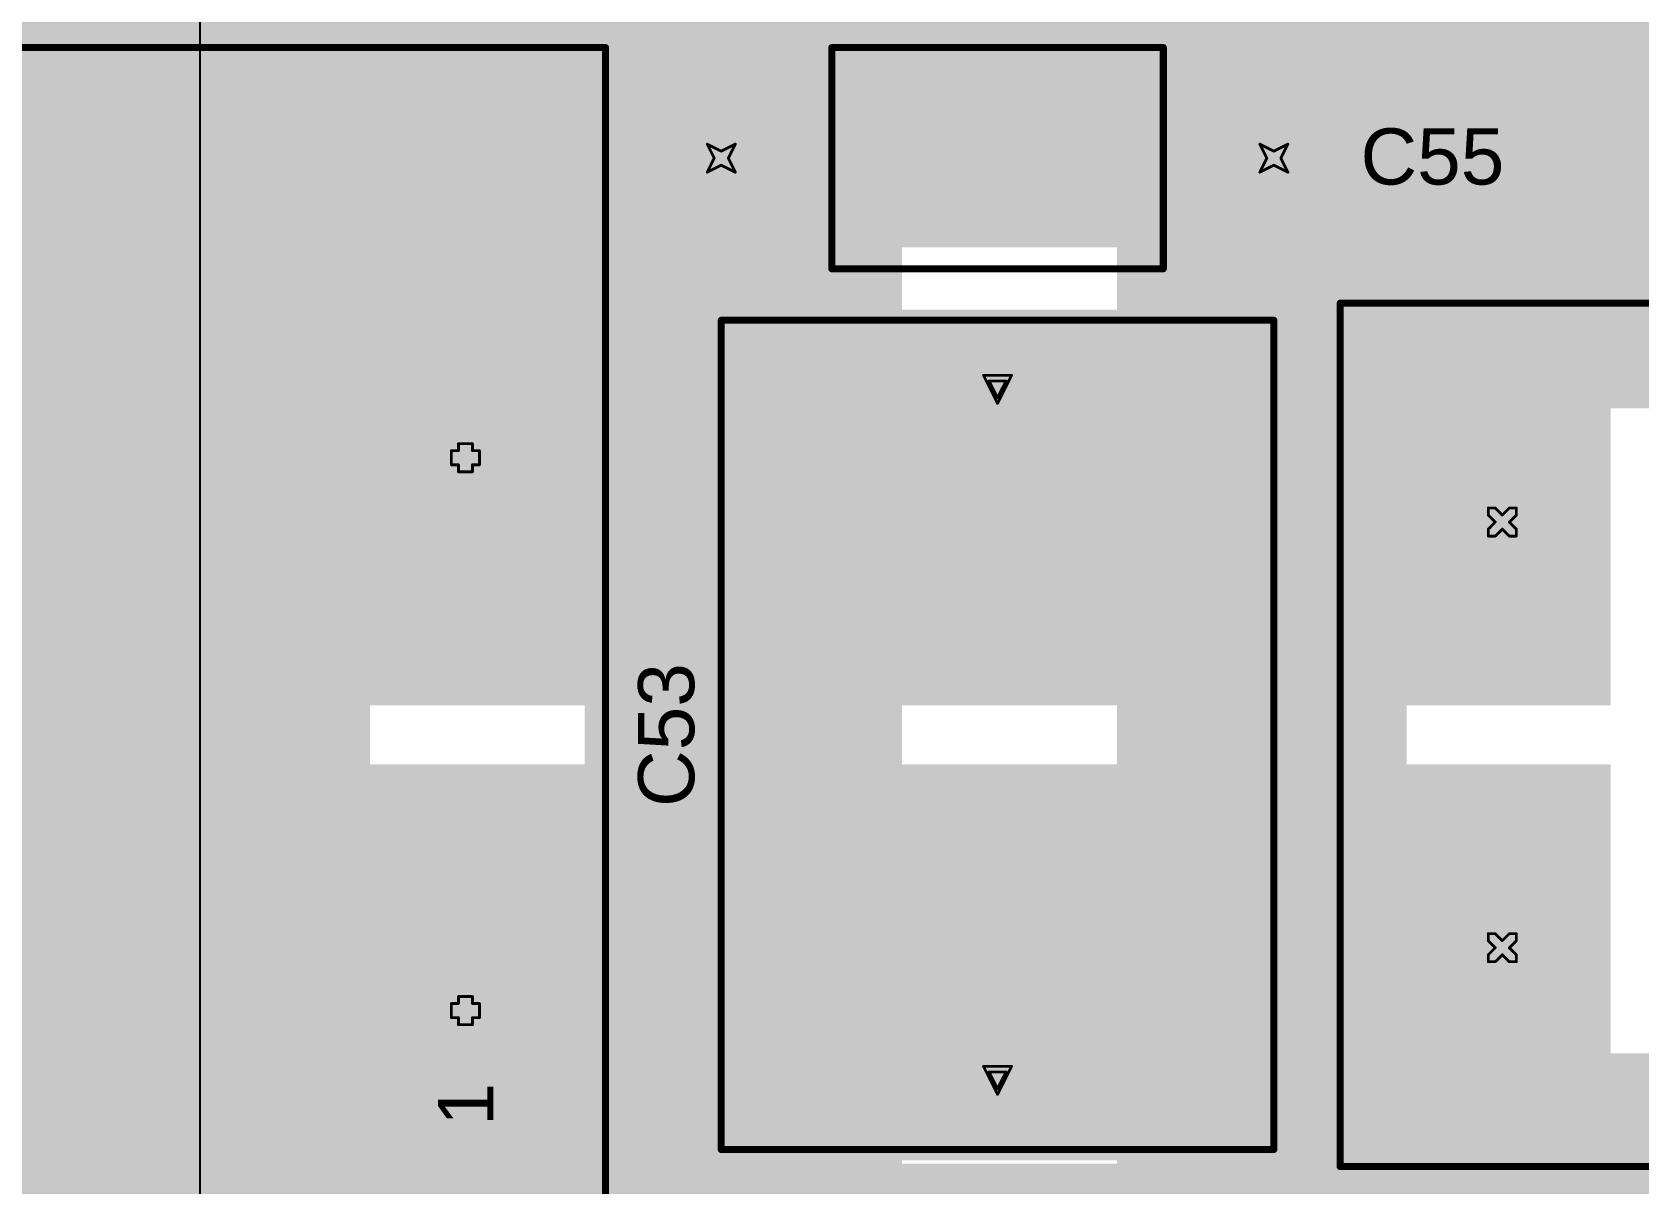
# Model space of a CAD drawing. Header units: inches. Extents: x 68 to 568, y 3 to 460.
# Drawn here: x 355.51 to 384.58, y 50.96 to 71.79 of the extents above; entities that cross this region are included whole.
import ezdxf

# ---------------------------------------------------------------- set-up
doc = ezdxf.new("R2010")
doc.units = ezdxf.units.IN
for name, color, linetype in [('Bottom Layer', 5, 'Continuous'), ('Bottom Solder', 6, 'Continuous'), ('Drill Drawing', 1, 'Continuous'), ('Layer 1', 16, 'Continuous'), ('Layer 2', 76, 'Continuous'), ('Multi-Layer', 9, 'Continuous'), ('Pad Holes', 156, 'Continuous'), ('Top Layer', 1, 'Continuous'), ('Top Overlay', 2, 'Continuous'), ('Top Solder', 216, 'Continuous')]:
    doc.layers.add(name, color=color, linetype=linetype)
doc.styles.add('Arial', font='', dxfattribs={"height": 0.2})
doc.styles.get('Arial').set_extended_font_data('Arial')

# ---------------------------------------------------------------- blocks, each defined once
blk = doc.blocks.new('DE1B3RA221KN4AN01F_30')
at = {"layer": 'Bottom Layer'}
blk.add_hatch(color=5, dxfattribs=at).paths.add_polyline_path([(-5.65, 0.65), (-4.35, 0.65), (-4.35, -0.65), (-5.65, -0.65)])
h = blk.add_hatch(color=5, dxfattribs=at)
edge = h.paths.add_edge_path()
edge.add_arc((5, 0), 0.65, 0, 360)
at = {"layer": 'Bottom Solder'}
blk.add_hatch(color=6, dxfattribs=at).paths.add_polyline_path([(-5.752, 0.752), (-4.248, 0.752), (-4.248, -0.752), (-5.752, -0.752)])
h = blk.add_hatch(color=6, dxfattribs=at)
edge = h.paths.add_edge_path()
edge.add_arc((5, 0), 0.752, 0, 360)
at = {"layer": 'Layer 1'}
blk.add_hatch(color=16, dxfattribs=at).paths.add_polyline_path([(-5.65, 0.65), (-4.35, 0.65), (-4.35, -0.65), (-5.65, -0.65)])
h = blk.add_hatch(color=16, dxfattribs=at)
edge = h.paths.add_edge_path()
edge.add_arc((5, 0), 0.65, 0, 360)
at = {"layer": 'Layer 2'}
blk.add_hatch(color=76, dxfattribs=at).paths.add_polyline_path([(-5.65, 0.65), (-4.35, 0.65), (-4.35, -0.65), (-5.65, -0.65)])
h = blk.add_hatch(color=76, dxfattribs=at)
edge = h.paths.add_edge_path()
edge.add_arc((5, 0), 0.65, 0, 360)
at = {"layer": 'Multi-Layer'}
blk.add_hatch(color=9, dxfattribs=at).paths.add_polyline_path([(-5.65, 0.65), (-4.35, 0.65), (-4.35, -0.65), (-5.65, -0.65)])
h = blk.add_hatch(color=9, dxfattribs=at)
edge = h.paths.add_edge_path()
edge.add_arc((5, 0), 0.65, 0, 360)
at = {"layer": 'Pad Holes'}
h = blk.add_hatch(color=7, dxfattribs=at)
edge = h.paths.add_edge_path()
edge.add_arc((-5, 0), 0.4, 0, 360)
h = blk.add_hatch(color=7, dxfattribs=at)
edge = h.paths.add_edge_path()
edge.add_arc((5, 0), 0.4, 0, 360)
at = {"layer": 'Top Layer'}
blk.add_hatch(color=1, dxfattribs=at).paths.add_polyline_path([(-5.65, 0.65), (-4.35, 0.65), (-4.35, -0.65), (-5.65, -0.65)])
h = blk.add_hatch(color=1, dxfattribs=at)
edge = h.paths.add_edge_path()
edge.add_arc((5, 0), 0.65, 0, 360)
at = {"layer": 'Top Solder'}
blk.add_hatch(color=216, dxfattribs=at).paths.add_polyline_path([(-5.752, 0.752), (-4.248, 0.752), (-4.248, -0.752), (-5.752, -0.752)])
h = blk.add_hatch(color=216, dxfattribs=at)
edge = h.paths.add_edge_path()
edge.add_arc((5, 0), 0.752, 0, 360)
at = {"layer": 'Top Overlay'}
for points in [[(-3, -2, 0.127, 0.127, 0), (-3, 2, 0.127, 0.127, 0)], [(-3, 2, 0.127, 0.127, 0), (3, 2, 0.127, 0.127, 0)], [(3, -2, 0.127, 0.127, 0), (3, 2, 0.127, 0.127, 0)], [(-3, -2, 0.127, 0.127, 0), (3, -2, 0.127, 0.127, 0)]]:
    blk.add_lwpolyline(points, format="xyseb", dxfattribs=at)
for points in [[(-3.032, 2, 0.0635, 0.0635, 1), (-2.968, 2, 0.0635, 0.0635, 1)], [(-3.032, 2, 0.0635, 0.0635, 1), (-2.968, 2, 0.0635, 0.0635, 1)], [(2.968, 2, 0.0635, 0.0635, 1), (3.032, 2, 0.0635, 0.0635, 1)], [(2.968, 2, 0.0635, 0.0635, 1), (3.032, 2, 0.0635, 0.0635, 1)], [(-3.032, -2, 0.0635, 0.0635, 1), (-2.968, -2, 0.0635, 0.0635, 1)], [(-3.032, -2, 0.0635, 0.0635, 1), (-2.968, -2, 0.0635, 0.0635, 1)], [(2.968, -2, 0.0635, 0.0635, 1), (3.032, -2, 0.0635, 0.0635, 1)], [(2.968, -2, 0.0635, 0.0635, 1), (3.032, -2, 0.0635, 0.0635, 1)]]:
    blk.add_lwpolyline(points, format="xyseb", close=True, dxfattribs=at)
blk = doc.blocks.new('890324024005_35')
at = {"layer": 'Bottom Layer'}
blk.add_hatch(color=5, dxfattribs=at).paths.add_polyline_path([(-7.15, 0.9), (-5.35, 0.9), (-5.35, -0.9), (-7.15, -0.9)])
h = blk.add_hatch(color=5, dxfattribs=at)
edge = h.paths.add_edge_path()
edge.add_arc((6.25, 0), 0.9, 0, 360)
at = {"layer": 'Bottom Solder'}
blk.add_hatch(color=6, dxfattribs=at).paths.add_polyline_path([(-7.252, 1.002), (-5.248, 1.002), (-5.248, -1.002), (-7.252, -1.002)])
h = blk.add_hatch(color=6, dxfattribs=at)
edge = h.paths.add_edge_path()
edge.add_arc((6.25, 0), 1.002, 0, 360)
at = {"layer": 'Layer 1'}
blk.add_hatch(color=16, dxfattribs=at).paths.add_polyline_path([(-7.15, 0.9), (-5.35, 0.9), (-5.35, -0.9), (-7.15, -0.9)])
h = blk.add_hatch(color=16, dxfattribs=at)
edge = h.paths.add_edge_path()
edge.add_arc((6.25, 0), 0.9, 0, 360)
at = {"layer": 'Layer 2'}
blk.add_hatch(color=76, dxfattribs=at).paths.add_polyline_path([(-7.15, 0.9), (-5.35, 0.9), (-5.35, -0.9), (-7.15, -0.9)])
h = blk.add_hatch(color=76, dxfattribs=at)
edge = h.paths.add_edge_path()
edge.add_arc((6.25, 0), 0.9, 0, 360)
at = {"layer": 'Multi-Layer'}
blk.add_hatch(color=9, dxfattribs=at).paths.add_polyline_path([(-7.15, 0.9), (-5.35, 0.9), (-5.35, -0.9), (-7.15, -0.9)])
h = blk.add_hatch(color=9, dxfattribs=at)
edge = h.paths.add_edge_path()
edge.add_arc((6.25, 0), 0.9, 0, 360)
at = {"layer": 'Pad Holes'}
h = blk.add_hatch(color=7, dxfattribs=at)
edge = h.paths.add_edge_path()
edge.add_arc((-6.25, 0), 0.46, 0, 360)
h = blk.add_hatch(color=7, dxfattribs=at)
edge = h.paths.add_edge_path()
edge.add_arc((6.25, 0), 0.46, 0, 360)
at = {"layer": 'Top Layer'}
blk.add_hatch(color=1, dxfattribs=at).paths.add_polyline_path([(-7.15, 0.9), (-5.35, 0.9), (-5.35, -0.9), (-7.15, -0.9)])
h = blk.add_hatch(color=1, dxfattribs=at)
edge = h.paths.add_edge_path()
edge.add_arc((6.25, 0), 0.9, 0, 360)
at = {"layer": 'Top Solder'}
blk.add_hatch(color=216, dxfattribs=at).paths.add_polyline_path([(-7.252, 1.002), (-5.248, 1.002), (-5.248, -1.002), (-7.252, -1.002)])
h = blk.add_hatch(color=216, dxfattribs=at)
edge = h.paths.add_edge_path()
edge.add_arc((6.25, 0), 1.002, 0, 360)
at = {"layer": 'Top Overlay'}
for points in [[(-7.5, -5, 0.127, 0.127, 0), (-7.5, 5, 0.127, 0.127, 0)], [(7.5, 5, 0.127, 0.127, 0), (-7.5, 5, 0.127, 0.127, 0)], [(7.5, -5, 0.127, 0.127, 0), (7.5, 5, 0.127, 0.127, 0)], [(7.5, -5, 0.127, 0.127, 0), (-7.5, -5, 0.127, 0.127, 0)]]:
    blk.add_lwpolyline(points, format="xyseb", dxfattribs=at)
for points in [[(-7.532, 5, 0.0635, 0.0635, 1), (-7.468, 5, 0.0635, 0.0635, 1)], [(-7.532, 5, 0.0635, 0.0635, 1), (-7.468, 5, 0.0635, 0.0635, 1)], [(7.468, 5, 0.0635, 0.0635, 1), (7.532, 5, 0.0635, 0.0635, 1)], [(7.468, 5, 0.0635, 0.0635, 1), (7.532, 5, 0.0635, 0.0635, 1)], [(-7.532, -5, 0.0635, 0.0635, 1), (-7.468, -5, 0.0635, 0.0635, 1)], [(-7.532, -5, 0.0635, 0.0635, 1), (-7.468, -5, 0.0635, 0.0635, 1)], [(7.468, -5, 0.0635, 0.0635, 1), (7.532, -5, 0.0635, 0.0635, 1)], [(7.468, -5, 0.0635, 0.0635, 1), (7.532, -5, 0.0635, 0.0635, 1)]]:
    blk.add_lwpolyline(points, format="xyseb", close=True, dxfattribs=at)
blk = doc.blocks.new('744822301_45')
at = {"layer": 'Bottom Layer'}
h = blk.add_hatch(color=5, dxfattribs=at)
edge = h.paths.add_edge_path()
edge.add_arc((-3.85, 2.5), 1.1, 0, 360)
h = blk.add_hatch(color=5, dxfattribs=at)
edge = h.paths.add_edge_path()
edge.add_arc((3.85, 2.5), 1.1, 0, 360)
h = blk.add_hatch(color=5, dxfattribs=at)
edge = h.paths.add_edge_path()
edge.add_arc((-3.85, -2.5), 1.1, 0, 360)
h = blk.add_hatch(color=5, dxfattribs=at)
edge = h.paths.add_edge_path()
edge.add_arc((3.85, -2.5), 1.1, 0, 360)
at = {"layer": 'Bottom Solder'}
h = blk.add_hatch(color=6, dxfattribs=at)
edge = h.paths.add_edge_path()
edge.add_arc((-3.85, 2.5), 1.202, 0, 360)
h = blk.add_hatch(color=6, dxfattribs=at)
edge = h.paths.add_edge_path()
edge.add_arc((3.85, 2.5), 1.202, 0, 360)
h = blk.add_hatch(color=6, dxfattribs=at)
edge = h.paths.add_edge_path()
edge.add_arc((-3.85, -2.5), 1.202, 0, 360)
h = blk.add_hatch(color=6, dxfattribs=at)
edge = h.paths.add_edge_path()
edge.add_arc((3.85, -2.5), 1.202, 0, 360)
at = {"layer": 'Layer 1'}
h = blk.add_hatch(color=16, dxfattribs=at)
edge = h.paths.add_edge_path()
edge.add_arc((-3.85, 2.5), 1.1, 0, 360)
h = blk.add_hatch(color=16, dxfattribs=at)
edge = h.paths.add_edge_path()
edge.add_arc((3.85, 2.5), 1.1, 0, 360)
h = blk.add_hatch(color=16, dxfattribs=at)
edge = h.paths.add_edge_path()
edge.add_arc((-3.85, -2.5), 1.1, 0, 360)
h = blk.add_hatch(color=16, dxfattribs=at)
edge = h.paths.add_edge_path()
edge.add_arc((3.85, -2.5), 1.1, 0, 360)
at = {"layer": 'Layer 2'}
h = blk.add_hatch(color=76, dxfattribs=at)
edge = h.paths.add_edge_path()
edge.add_arc((-3.85, 2.5), 1.1, 0, 360)
h = blk.add_hatch(color=76, dxfattribs=at)
edge = h.paths.add_edge_path()
edge.add_arc((3.85, 2.5), 1.1, 0, 360)
h = blk.add_hatch(color=76, dxfattribs=at)
edge = h.paths.add_edge_path()
edge.add_arc((-3.85, -2.5), 1.1, 0, 360)
h = blk.add_hatch(color=76, dxfattribs=at)
edge = h.paths.add_edge_path()
edge.add_arc((3.85, -2.5), 1.1, 0, 360)
at = {"layer": 'Multi-Layer'}
h = blk.add_hatch(color=9, dxfattribs=at)
edge = h.paths.add_edge_path()
edge.add_arc((-3.85, 2.5), 1.1, 0, 360)
h = blk.add_hatch(color=9, dxfattribs=at)
edge = h.paths.add_edge_path()
edge.add_arc((3.85, 2.5), 1.1, 0, 360)
h = blk.add_hatch(color=9, dxfattribs=at)
edge = h.paths.add_edge_path()
edge.add_arc((-3.85, -2.5), 1.1, 0, 360)
h = blk.add_hatch(color=9, dxfattribs=at)
edge = h.paths.add_edge_path()
edge.add_arc((3.85, -2.5), 1.1, 0, 360)
at = {"layer": 'Pad Holes'}
h = blk.add_hatch(color=7, dxfattribs=at)
edge = h.paths.add_edge_path()
edge.add_arc((-3.85, 2.5), 0.55, 0, 360)
h = blk.add_hatch(color=7, dxfattribs=at)
edge = h.paths.add_edge_path()
edge.add_arc((3.85, 2.5), 0.55, 0, 360)
h = blk.add_hatch(color=7, dxfattribs=at)
edge = h.paths.add_edge_path()
edge.add_arc((-3.85, -2.5), 0.55, 0, 360)
h = blk.add_hatch(color=7, dxfattribs=at)
edge = h.paths.add_edge_path()
edge.add_arc((3.85, -2.5), 0.55, 0, 360)
at = {"layer": 'Top Layer'}
h = blk.add_hatch(color=1, dxfattribs=at)
edge = h.paths.add_edge_path()
edge.add_arc((-3.85, 2.5), 1.1, 0, 360)
h = blk.add_hatch(color=1, dxfattribs=at)
edge = h.paths.add_edge_path()
edge.add_arc((3.85, 2.5), 1.1, 0, 360)
h = blk.add_hatch(color=1, dxfattribs=at)
edge = h.paths.add_edge_path()
edge.add_arc((-3.85, -2.5), 1.1, 0, 360)
h = blk.add_hatch(color=1, dxfattribs=at)
edge = h.paths.add_edge_path()
edge.add_arc((3.85, -2.5), 1.1, 0, 360)
at = {"layer": 'Top Solder'}
h = blk.add_hatch(color=216, dxfattribs=at)
edge = h.paths.add_edge_path()
edge.add_arc((-3.85, 2.5), 1.202, 0, 360)
h = blk.add_hatch(color=216, dxfattribs=at)
edge = h.paths.add_edge_path()
edge.add_arc((3.85, 2.5), 1.202, 0, 360)
h = blk.add_hatch(color=216, dxfattribs=at)
edge = h.paths.add_edge_path()
edge.add_arc((-3.85, -2.5), 1.202, 0, 360)
h = blk.add_hatch(color=216, dxfattribs=at)
edge = h.paths.add_edge_path()
edge.add_arc((3.85, -2.5), 1.202, 0, 360)
at = {"layer": 'Top Overlay'}
for points in [[(-7.81, 5.433, 0.127, 0.127, 0), (7.81, 5.433, 0.127, 0.127, 0)], [(-7.81, 5.433, 0.127, 0.127, 0), (-7.81, -5.433, 0.127, 0.127, 0)], [(7.81, 5.433, 0.127, 0.127, 0), (7.81, -5.433, 0.127, 0.127, 0)], [(-7.81, -5.433, 0.127, 0.127, 0), (7.81, -5.433, 0.127, 0.127, 0)]]:
    blk.add_lwpolyline(points, format="xyseb", dxfattribs=at)
for points in [[(-7.842, 5.433, 0.0635, 0.0635, 1), (-7.778, 5.433, 0.0635, 0.0635, 1)], [(-7.842, 5.433, 0.0635, 0.0635, 1), (-7.778, 5.433, 0.0635, 0.0635, 1)], [(7.778, 5.433, 0.0635, 0.0635, 1), (7.842, 5.433, 0.0635, 0.0635, 1)], [(7.778, 5.433, 0.0635, 0.0635, 1), (7.842, 5.433, 0.0635, 0.0635, 1)], [(-7.842, -5.433, 0.0635, 0.0635, 1), (-7.778, -5.433, 0.0635, 0.0635, 1)], [(-7.842, -5.433, 0.0635, 0.0635, 1), (-7.778, -5.433, 0.0635, 0.0635, 1)], [(7.778, -5.433, 0.0635, 0.0635, 1), (7.842, -5.433, 0.0635, 0.0635, 1)], [(7.778, -5.433, 0.0635, 0.0635, 1), (7.842, -5.433, 0.0635, 0.0635, 1)]]:
    blk.add_lwpolyline(points, format="xyseb", close=True, dxfattribs=at)
at = {"layer": 'Top Overlay', "style": 'Arial'}
blk.add_text('1', height=1, dxfattribs=at).set_placement((-5.766, -3.048))
blk = doc.blocks.new('744824310_46')
at = {"layer": 'Bottom Layer'}
h = blk.add_hatch(color=5, dxfattribs=at)
edge = h.paths.add_edge_path()
edge.add_arc((-5, 6), 1.25, 0, 360)
h = blk.add_hatch(color=5, dxfattribs=at)
edge = h.paths.add_edge_path()
edge.add_arc((5, 6), 1.25, 0, 360)
h = blk.add_hatch(color=5, dxfattribs=at)
edge = h.paths.add_edge_path()
edge.add_arc((-5, -6), 1.25, 0, 360)
h = blk.add_hatch(color=5, dxfattribs=at)
edge = h.paths.add_edge_path()
edge.add_arc((5, -6), 1.25, 0, 360)
at = {"layer": 'Bottom Solder'}
h = blk.add_hatch(color=6, dxfattribs=at)
edge = h.paths.add_edge_path()
edge.add_arc((-5, 6), 1.3516, 0, 360)
h = blk.add_hatch(color=6, dxfattribs=at)
edge = h.paths.add_edge_path()
edge.add_arc((5, 6), 1.3516, 0, 360)
h = blk.add_hatch(color=6, dxfattribs=at)
edge = h.paths.add_edge_path()
edge.add_arc((-5, -6), 1.3516, 0, 360)
h = blk.add_hatch(color=6, dxfattribs=at)
edge = h.paths.add_edge_path()
edge.add_arc((5, -6), 1.3516, 0, 360)
at = {"layer": 'Layer 1'}
h = blk.add_hatch(color=16, dxfattribs=at)
edge = h.paths.add_edge_path()
edge.add_arc((-5, 6), 1.25, 0, 360)
h = blk.add_hatch(color=16, dxfattribs=at)
edge = h.paths.add_edge_path()
edge.add_arc((5, 6), 1.25, 0, 360)
h = blk.add_hatch(color=16, dxfattribs=at)
edge = h.paths.add_edge_path()
edge.add_arc((-5, -6), 1.25, 0, 360)
h = blk.add_hatch(color=16, dxfattribs=at)
edge = h.paths.add_edge_path()
edge.add_arc((5, -6), 1.25, 0, 360)
at = {"layer": 'Layer 2'}
h = blk.add_hatch(color=76, dxfattribs=at)
edge = h.paths.add_edge_path()
edge.add_arc((-5, 6), 1.25, 0, 360)
h = blk.add_hatch(color=76, dxfattribs=at)
edge = h.paths.add_edge_path()
edge.add_arc((5, 6), 1.25, 0, 360)
h = blk.add_hatch(color=76, dxfattribs=at)
edge = h.paths.add_edge_path()
edge.add_arc((-5, -6), 1.25, 0, 360)
h = blk.add_hatch(color=76, dxfattribs=at)
edge = h.paths.add_edge_path()
edge.add_arc((5, -6), 1.25, 0, 360)
at = {"layer": 'Multi-Layer'}
h = blk.add_hatch(color=9, dxfattribs=at)
edge = h.paths.add_edge_path()
edge.add_arc((-5, 6), 1.25, 0, 360)
h = blk.add_hatch(color=9, dxfattribs=at)
edge = h.paths.add_edge_path()
edge.add_arc((5, 6), 1.25, 0, 360)
h = blk.add_hatch(color=9, dxfattribs=at)
edge = h.paths.add_edge_path()
edge.add_arc((-5, -6), 1.25, 0, 360)
h = blk.add_hatch(color=9, dxfattribs=at)
edge = h.paths.add_edge_path()
edge.add_arc((5, -6), 1.25, 0, 360)
at = {"layer": 'Pad Holes'}
h = blk.add_hatch(color=7, dxfattribs=at)
edge = h.paths.add_edge_path()
edge.add_arc((-5, 6), 0.65, 0, 360)
h = blk.add_hatch(color=7, dxfattribs=at)
edge = h.paths.add_edge_path()
edge.add_arc((5, 6), 0.65, 0, 360)
h = blk.add_hatch(color=7, dxfattribs=at)
edge = h.paths.add_edge_path()
edge.add_arc((-5, -6), 0.65, 0, 360)
h = blk.add_hatch(color=7, dxfattribs=at)
edge = h.paths.add_edge_path()
edge.add_arc((5, -6), 0.65, 0, 360)
at = {"layer": 'Top Layer'}
h = blk.add_hatch(color=1, dxfattribs=at)
edge = h.paths.add_edge_path()
edge.add_arc((-5, 6), 1.25, 0, 360)
h = blk.add_hatch(color=1, dxfattribs=at)
edge = h.paths.add_edge_path()
edge.add_arc((5, 6), 1.25, 0, 360)
h = blk.add_hatch(color=1, dxfattribs=at)
edge = h.paths.add_edge_path()
edge.add_arc((-5, -6), 1.25, 0, 360)
h = blk.add_hatch(color=1, dxfattribs=at)
edge = h.paths.add_edge_path()
edge.add_arc((5, -6), 1.25, 0, 360)
at = {"layer": 'Top Solder'}
h = blk.add_hatch(color=216, dxfattribs=at)
edge = h.paths.add_edge_path()
edge.add_arc((-5, 6), 1.3516, 0, 360)
h = blk.add_hatch(color=216, dxfattribs=at)
edge = h.paths.add_edge_path()
edge.add_arc((5, 6), 1.3516, 0, 360)
h = blk.add_hatch(color=216, dxfattribs=at)
edge = h.paths.add_edge_path()
edge.add_arc((-5, -6), 1.3516, 0, 360)
h = blk.add_hatch(color=216, dxfattribs=at)
edge = h.paths.add_edge_path()
edge.add_arc((5, -6), 1.3516, 0, 360)
at = {"layer": 'Top Overlay'}
for points in [[(-12.446, 8.5852, 0.127, 0.127, 0), (-12.446, -8.5344, 0.127, 0.127, 0)], [(-12.446, 8.5852, 0.127, 0.127, 0), (12.4206, 8.5852, 0.127, 0.127, 0)], [(12.4206, 8.5852, 0.127, 0.127, 0), (12.4206, -8.5344, 0.127, 0.127, 0)], [(-12.446, -8.5344, 0.127, 0.127, 0), (12.4206, -8.5344, 0.127, 0.127, 0)]]:
    blk.add_lwpolyline(points, format="xyseb", dxfattribs=at)
for points in [[(-12.47775, 8.5852, 0.0635, 0.0635, 1), (-12.41425, 8.5852, 0.0635, 0.0635, 1)], [(-12.47775, 8.5852, 0.0635, 0.0635, 1), (-12.41425, 8.5852, 0.0635, 0.0635, 1)], [(12.38885, 8.5852, 0.0635, 0.0635, 1), (12.45235, 8.5852, 0.0635, 0.0635, 1)], [(12.38885, 8.5852, 0.0635, 0.0635, 1), (12.45235, 8.5852, 0.0635, 0.0635, 1)], [(-12.47775, -8.5344, 0.0635, 0.0635, 1), (-12.41425, -8.5344, 0.0635, 0.0635, 1)], [(-12.47775, -8.5344, 0.0635, 0.0635, 1), (-12.41425, -8.5344, 0.0635, 0.0635, 1)], [(12.38885, -8.5344, 0.0635, 0.0635, 1), (12.45235, -8.5344, 0.0635, 0.0635, 1)], [(12.38885, -8.5344, 0.0635, 0.0635, 1), (12.45235, -8.5344, 0.0635, 0.0635, 1)]]:
    blk.add_lwpolyline(points, format="xyseb", close=True, dxfattribs=at)
at = {"layer": 'Top Overlay', "style": 'Arial'}
blk.add_text('1', height=1, dxfattribs=at).set_placement((-7.0866, -6.5024))

msp = doc.modelspace()

# ---------------------------------------------------------------- hatches: boundary and pattern name
at = {"layer": 'Bottom Layer'}
for points in [[(359.791, 37.478), (335.737, 37.478), (335.737, 50.559), (343.713, 50.559), (343.713, 42.202), (354.178, 42.202), (354.178, 75.654), (343.713, 75.654), (343.713, 67.552), (335.737, 67.552), (335.737, 80.531), (359.791, 80.531)], [(361.036, 59.639), (370.764, 59.639), (370.764, 70.994), (361.036, 70.994)], [(361.036, 59.614), (384.073, 59.614), (384.073, 66.776), (361.036, 66.776)], [(361.036, 47.193), (370.764, 47.193), (370.764, 58.548), (361.036, 58.548)], [(361.036, 51.386), (384.073, 51.386), (384.073, 58.548), (361.036, 58.548)]]:
    msp.add_hatch(color=5, dxfattribs=at).paths.add_polyline_path(points)
at = {"layer": 'Layer 2'}
h = msp.add_hatch(color=76, dxfattribs=at)
h.paths.add_polyline_path([(412.92, 328.103), (412.743, 327.956), (412.189, 327.383), (411.701, 326.753), (411.286, 326.072), (410.95, 325.35), (410.695, 324.594), (410.526, 323.815), (410.444, 323.022), (410.451, 322.225), (410.545, 321.434), (410.727, 320.658), (410.994, 319.907), (411.342, 319.19), (411.768, 318.516), (412.266, 317.893), (412.829, 317.33), (413.452, 316.832), (414.126, 316.406), (414.843, 316.058), (415.594, 315.791), (416.37, 315.61), (417.162, 315.515), (417.959, 315.508), (418.751, 315.59), (419.53, 315.76), (420.286, 316.014), (421.008, 316.351), (421.689, 316.765), (422.319, 317.253), (422.892, 317.807), (423.039, 317.985), (423.23, 317.916), (423.23, 14.448), (423.039, 14.379), (422.892, 14.557), (422.319, 15.111), (421.689, 15.599), (421.008, 16.013), (420.286, 16.35), (419.53, 16.604), (418.751, 16.774), (417.959, 16.856), (417.161, 16.849), (416.37, 16.754), (415.594, 16.573), (414.843, 16.306), (414.126, 15.957), (413.452, 15.532), (412.829, 15.034), (412.266, 14.471), (411.768, 13.848), (411.343, 13.174), (410.994, 12.457), (410.727, 11.706), (410.546, 10.93), (410.451, 10.139), (410.444, 9.342), (410.526, 8.549), (410.695, 7.77), (410.95, 7.015), (411.286, 6.292), (411.701, 5.611), (412.188, 4.981), (412.743, 4.408), (412.92, 4.261), (412.851, 4.07), (358.546, 4.07), (358.546, 328.294), (412.852, 328.294)])
h.paths.add_polyline_path([(408.396, 320.041), (399.303, 320.041), (399.303, 316.586), (408.396, 316.586)], flags=0)
h.paths.add_polyline_path([(402.63, 313.055), (399.811, 313.055), (399.811, 310.617), (402.63, 310.617)], flags=0)
h.paths.add_polyline_path([(369.392, 313.055), (366.573, 313.055), (366.573, 310.617), (369.392, 310.617)], flags=0)
h.paths.add_polyline_path([(389.052, 307.391), (380.381, 307.391), (380.381, 295.723), (389.052, 295.723)], flags=0)
h.paths.add_polyline_path([(405.917, 308.542), (393.676, 308.542), (393.676, 295.097), (405.917, 295.097)], flags=0)
h.paths.add_polyline_path([(365.506, 309.067), (361.618, 309.067), (361.618, 294.005), (365.506, 294.005)], flags=0)
h.paths.add_polyline_path([(375.136, 310.305), (371.248, 310.305), (371.248, 293.726), (375.136, 293.726)], flags=0)
h.paths.add_polyline_path([(402.63, 292.188), (399.811, 292.188), (399.811, 289.75), (402.63, 289.75)], flags=0)
h.paths.add_polyline_path([(369.392, 292.188), (366.573, 292.188), (366.573, 289.75), (369.392, 289.75)], flags=0)
h.paths.add_polyline_path([(408.483, 238.938), (399.39, 238.938), (399.39, 235.483), (408.483, 235.483)], flags=0)
h.paths.add_polyline_path([(402.717, 231.952), (399.898, 231.952), (399.898, 229.514), (402.717, 229.514)], flags=0)
h.paths.add_polyline_path([(369.479, 231.952), (366.66, 231.952), (366.66, 229.514), (369.479, 229.514)], flags=0)
h.paths.add_polyline_path([(389.139, 226.288), (380.468, 226.288), (380.468, 214.62), (389.139, 214.62)], flags=0)
h.paths.add_polyline_path([(406.004, 227.439), (393.763, 227.439), (393.763, 213.994), (406.004, 213.994)], flags=0)
h.paths.add_polyline_path([(365.593, 227.964), (361.705, 227.964), (361.705, 212.902), (365.593, 212.902)], flags=0)
h.paths.add_polyline_path([(375.223, 229.202), (371.335, 229.202), (371.335, 212.623), (375.223, 212.623)], flags=0)
h.paths.add_polyline_path([(402.717, 211.085), (399.898, 211.085), (399.898, 208.647), (402.717, 208.647)], flags=0)
h.paths.add_polyline_path([(369.479, 211.085), (366.66, 211.085), (366.66, 208.647), (369.479, 208.647)], flags=0)
h.paths.add_polyline_path([(418.707, 191.042), (418.324, 191.042), (417.955, 190.943), (417.623, 190.752), (417.352, 190.481), (417.161, 190.15), (417.062, 189.78), (417.062, 189.397), (417.161, 189.027), (417.352, 188.696), (417.623, 188.425), (417.955, 188.233), (418.324, 188.134), (418.707, 188.134), (419.077, 188.233), (419.409, 188.425), (419.679, 188.696), (419.871, 189.027), (419.97, 189.397), (419.97, 189.78), (419.871, 190.15), (419.679, 190.481), (419.409, 190.752), (419.077, 190.943)], flags=0)
h.paths.add_polyline_path([(419.97, 180.882), (417.062, 180.882), (417.062, 177.974), (419.97, 177.974)], flags=0)
h.paths.add_polyline_path([(408.396, 158.739), (399.303, 158.739), (399.303, 155.285), (408.396, 155.285)], flags=0)
h.paths.add_polyline_path([(402.63, 151.753), (399.811, 151.753), (399.811, 149.315), (402.63, 149.315)], flags=0)
h.paths.add_polyline_path([(369.392, 151.753), (366.573, 151.753), (366.573, 149.315), (369.392, 149.315)], flags=0)
h.paths.add_polyline_path([(389.052, 146.089), (380.381, 146.089), (380.381, 134.422), (389.052, 134.422)], flags=0)
h.paths.add_polyline_path([(405.917, 147.24), (393.676, 147.24), (393.676, 133.796), (405.917, 133.796)], flags=0)
h.paths.add_polyline_path([(365.506, 147.766), (361.618, 147.766), (361.618, 132.703), (365.506, 132.703)], flags=0)
h.paths.add_polyline_path([(375.136, 149.003), (371.248, 149.003), (371.248, 132.424), (375.136, 132.424)], flags=0)
h.paths.add_polyline_path([(402.63, 130.887), (399.811, 130.887), (399.811, 128.448), (402.63, 128.448)], flags=0)
h.paths.add_polyline_path([(369.392, 130.887), (366.573, 130.887), (366.573, 128.448), (369.392, 128.448)], flags=0)
h.paths.add_polyline_path([(408.396, 77.637), (399.303, 77.637), (399.303, 74.182), (408.396, 74.182)], flags=0)
h.paths.add_polyline_path([(402.63, 70.651), (399.811, 70.651), (399.811, 68.213), (402.63, 68.213)], flags=0)
h.paths.add_polyline_path([(369.392, 70.651), (366.573, 70.651), (366.573, 68.213), (369.392, 68.213)], flags=0)
h.paths.add_polyline_path([(389.052, 64.987), (380.381, 64.987), (380.381, 53.319), (389.052, 53.319)], flags=0)
h.paths.add_polyline_path([(405.917, 66.138), (393.676, 66.138), (393.676, 52.693), (405.917, 52.693)], flags=0)
h.paths.add_polyline_path([(365.506, 66.663), (361.618, 66.663), (361.618, 51.601), (365.506, 51.601)], flags=0)
h.paths.add_polyline_path([(375.136, 67.901), (371.248, 67.901), (371.248, 51.322), (375.136, 51.322)], flags=0)
h.paths.add_polyline_path([(402.63, 49.784), (399.811, 49.784), (399.811, 47.346), (402.63, 47.346)], flags=0)
h.paths.add_polyline_path([(369.392, 49.784), (366.573, 49.784), (366.573, 47.346), (369.392, 47.346)], flags=0)
at = {"layer": 'Top Layer'}
for points in [[(392.328, 68.25), (373.024, 68.25), (373.024, 71.704), (356.946, 71.704), (356.946, 76.188), (392.328, 76.188)], [(361.036, 59.639), (370.764, 59.639), (370.764, 70.994), (361.036, 70.994)], [(361.036, 59.614), (384.073, 59.614), (384.073, 66.776), (361.036, 66.776)], [(361.036, 47.193), (370.764, 47.193), (370.764, 58.548), (361.036, 58.548)], [(361.036, 51.386), (384.073, 51.386), (384.073, 58.548), (361.036, 58.548)]]:
    msp.add_hatch(color=1, dxfattribs=at).paths.add_polyline_path(points)

# ---------------------------------------------------------------- linework, layer by layer
at = {"layer": 'Drill Drawing'}
for points in [[(367.722, 69.768, 0.0508, 0.0508, 0), (367.976, 69.641, 0.0508, 0.0508, 0)], [(367.722, 69.768, 0.0508, 0.0508, 0), (367.849, 69.514, 0.0508, 0.0508, 0)], [(367.976, 69.641, 0.0508, 0.0508, 0), (368.23, 69.768, 0.0508, 0.0508, 0)], [(368.103, 69.514, 0.0508, 0.0508, 0), (368.23, 69.768, 0.0508, 0.0508, 0)], [(377.722, 69.768, 0.0508, 0.0508, 0), (377.976, 69.641, 0.0508, 0.0508, 0)], [(377.722, 69.768, 0.0508, 0.0508, 0), (377.849, 69.514, 0.0508, 0.0508, 0)], [(377.976, 69.641, 0.0508, 0.0508, 0), (378.23, 69.768, 0.0508, 0.0508, 0)], [(378.103, 69.514, 0.0508, 0.0508, 0), (378.23, 69.768, 0.0508, 0.0508, 0)], [(367.722, 69.26, 0.0508, 0.0508, 0), (367.849, 69.514, 0.0508, 0.0508, 0)], [(368.103, 69.514, 0.0508, 0.0508, 0), (368.23, 69.26, 0.0508, 0.0508, 0)], [(377.722, 69.26, 0.0508, 0.0508, 0), (377.849, 69.514, 0.0508, 0.0508, 0)], [(378.103, 69.514, 0.0508, 0.0508, 0), (378.23, 69.26, 0.0508, 0.0508, 0)], [(367.722, 69.26, 0.0508, 0.0508, 0), (367.976, 69.387, 0.0508, 0.0508, 0)], [(367.976, 69.387, 0.0508, 0.0508, 0), (368.23, 69.26, 0.0508, 0.0508, 0)], [(377.722, 69.26, 0.0508, 0.0508, 0), (377.976, 69.387, 0.0508, 0.0508, 0)], [(377.976, 69.387, 0.0508, 0.0508, 0), (378.23, 69.26, 0.0508, 0.0508, 0)], [(372.722, 65.585, 0.0508, 0.0508, 0), (373.23, 65.585, 0.0508, 0.0508, 0)], [(372.722, 65.585, 0.0508, 0.0508, 0), (372.976, 65.077, 0.0508, 0.0508, 0)], [(372.824, 65.483, 0.0508, 0.0508, 0), (373.129, 65.483, 0.0508, 0.0508, 0)], [(372.824, 65.483, 0.0508, 0.0508, 0), (372.976, 65.179, 0.0508, 0.0508, 0)], [(372.976, 65.077, 0.0508, 0.0508, 0), (373.23, 65.585, 0.0508, 0.0508, 0)], [(372.976, 65.179, 0.0508, 0.0508, 0), (373.129, 65.483, 0.0508, 0.0508, 0)], [(363.22, 64.221, 0.0508, 0.0508, 0), (363.22, 64.348, 0.0508, 0.0508, 0)], [(363.22, 64.348, 0.0508, 0.0508, 0), (363.474, 64.348, 0.0508, 0.0508, 0)], [(363.474, 64.221, 0.0508, 0.0508, 0), (363.474, 64.348, 0.0508, 0.0508, 0)], [(363.093, 63.967, 0.0508, 0.0508, 0), (363.093, 64.221, 0.0508, 0.0508, 0)], [(363.093, 64.221, 0.0508, 0.0508, 0), (363.22, 64.221, 0.0508, 0.0508, 0)], [(363.093, 63.967, 0.0508, 0.0508, 0), (363.22, 63.967, 0.0508, 0.0508, 0)], [(363.22, 63.84, 0.0508, 0.0508, 0), (363.22, 63.967, 0.0508, 0.0508, 0)], [(363.474, 64.221, 0.0508, 0.0508, 0), (363.601, 64.221, 0.0508, 0.0508, 0)], [(363.474, 63.967, 0.0508, 0.0508, 0), (363.601, 63.967, 0.0508, 0.0508, 0)], [(363.474, 63.84, 0.0508, 0.0508, 0), (363.474, 63.967, 0.0508, 0.0508, 0)], [(363.601, 63.967, 0.0508, 0.0508, 0), (363.601, 64.221, 0.0508, 0.0508, 0)], [(363.22, 63.84, 0.0508, 0.0508, 0), (363.474, 63.84, 0.0508, 0.0508, 0)], [(381.856, 63.058, 0.0508, 0.0508, 0), (381.856, 63.185, 0.0508, 0.0508, 0)], [(381.856, 63.185, 0.0508, 0.0508, 0), (381.983, 63.185, 0.0508, 0.0508, 0)], [(381.983, 63.185, 0.0508, 0.0508, 0), (382.11, 63.058, 0.0508, 0.0508, 0)], [(382.11, 63.058, 0.0508, 0.0508, 0), (382.237, 63.185, 0.0508, 0.0508, 0)], [(382.237, 63.185, 0.0508, 0.0508, 0), (382.364, 63.185, 0.0508, 0.0508, 0)], [(382.364, 63.058, 0.0508, 0.0508, 0), (382.364, 63.185, 0.0508, 0.0508, 0)], [(381.856, 63.058, 0.0508, 0.0508, 0), (381.983, 62.931, 0.0508, 0.0508, 0)], [(381.856, 62.804, 0.0508, 0.0508, 0), (381.983, 62.931, 0.0508, 0.0508, 0)], [(381.856, 62.677, 0.0508, 0.0508, 0), (381.856, 62.804, 0.0508, 0.0508, 0)], [(381.983, 62.677, 0.0508, 0.0508, 0), (382.11, 62.804, 0.0508, 0.0508, 0)], [(382.11, 62.804, 0.0508, 0.0508, 0), (382.237, 62.677, 0.0508, 0.0508, 0)], [(382.237, 62.931, 0.0508, 0.0508, 0), (382.364, 63.058, 0.0508, 0.0508, 0)], [(382.237, 62.931, 0.0508, 0.0508, 0), (382.364, 62.804, 0.0508, 0.0508, 0)], [(382.364, 62.677, 0.0508, 0.0508, 0), (382.364, 62.804, 0.0508, 0.0508, 0)], [(381.856, 62.677, 0.0508, 0.0508, 0), (381.983, 62.677, 0.0508, 0.0508, 0)], [(382.237, 62.677, 0.0508, 0.0508, 0), (382.364, 62.677, 0.0508, 0.0508, 0)], [(381.856, 55.358, 0.0508, 0.0508, 0), (381.856, 55.485, 0.0508, 0.0508, 0)], [(381.856, 55.485, 0.0508, 0.0508, 0), (381.983, 55.485, 0.0508, 0.0508, 0)], [(381.856, 55.358, 0.0508, 0.0508, 0), (381.983, 55.231, 0.0508, 0.0508, 0)], [(381.856, 55.104, 0.0508, 0.0508, 0), (381.983, 55.231, 0.0508, 0.0508, 0)], [(381.983, 55.485, 0.0508, 0.0508, 0), (382.11, 55.358, 0.0508, 0.0508, 0)], [(382.11, 55.358, 0.0508, 0.0508, 0), (382.237, 55.485, 0.0508, 0.0508, 0)], [(382.237, 55.485, 0.0508, 0.0508, 0), (382.364, 55.485, 0.0508, 0.0508, 0)], [(382.237, 55.231, 0.0508, 0.0508, 0), (382.364, 55.358, 0.0508, 0.0508, 0)], [(382.237, 55.231, 0.0508, 0.0508, 0), (382.364, 55.104, 0.0508, 0.0508, 0)], [(382.364, 55.358, 0.0508, 0.0508, 0), (382.364, 55.485, 0.0508, 0.0508, 0)], [(381.856, 54.977, 0.0508, 0.0508, 0), (381.856, 55.104, 0.0508, 0.0508, 0)], [(381.856, 54.977, 0.0508, 0.0508, 0), (381.983, 54.977, 0.0508, 0.0508, 0)], [(381.983, 54.977, 0.0508, 0.0508, 0), (382.11, 55.104, 0.0508, 0.0508, 0)], [(382.11, 55.104, 0.0508, 0.0508, 0), (382.237, 54.977, 0.0508, 0.0508, 0)], [(382.237, 54.977, 0.0508, 0.0508, 0), (382.364, 54.977, 0.0508, 0.0508, 0)], [(382.364, 54.977, 0.0508, 0.0508, 0), (382.364, 55.104, 0.0508, 0.0508, 0)], [(363.22, 54.221, 0.0508, 0.0508, 0), (363.22, 54.348, 0.0508, 0.0508, 0)], [(363.22, 54.348, 0.0508, 0.0508, 0), (363.474, 54.348, 0.0508, 0.0508, 0)], [(363.474, 54.221, 0.0508, 0.0508, 0), (363.474, 54.348, 0.0508, 0.0508, 0)], [(363.093, 53.967, 0.0508, 0.0508, 0), (363.093, 54.221, 0.0508, 0.0508, 0)], [(363.093, 54.221, 0.0508, 0.0508, 0), (363.22, 54.221, 0.0508, 0.0508, 0)], [(363.474, 54.221, 0.0508, 0.0508, 0), (363.601, 54.221, 0.0508, 0.0508, 0)], [(363.601, 53.967, 0.0508, 0.0508, 0), (363.601, 54.221, 0.0508, 0.0508, 0)], [(363.093, 53.967, 0.0508, 0.0508, 0), (363.22, 53.967, 0.0508, 0.0508, 0)], [(363.22, 53.84, 0.0508, 0.0508, 0), (363.22, 53.967, 0.0508, 0.0508, 0)], [(363.22, 53.84, 0.0508, 0.0508, 0), (363.474, 53.84, 0.0508, 0.0508, 0)], [(363.474, 53.967, 0.0508, 0.0508, 0), (363.601, 53.967, 0.0508, 0.0508, 0)], [(363.474, 53.84, 0.0508, 0.0508, 0), (363.474, 53.967, 0.0508, 0.0508, 0)], [(372.722, 53.085, 0.0508, 0.0508, 0), (373.23, 53.085, 0.0508, 0.0508, 0)], [(372.722, 53.085, 0.0508, 0.0508, 0), (372.976, 52.577, 0.0508, 0.0508, 0)], [(372.824, 52.983, 0.0508, 0.0508, 0), (373.129, 52.983, 0.0508, 0.0508, 0)], [(372.824, 52.983, 0.0508, 0.0508, 0), (372.976, 52.679, 0.0508, 0.0508, 0)], [(372.976, 52.577, 0.0508, 0.0508, 0), (373.23, 53.085, 0.0508, 0.0508, 0)], [(372.976, 52.679, 0.0508, 0.0508, 0), (373.129, 52.983, 0.0508, 0.0508, 0)]]:
    msp.add_lwpolyline(points, format="xyseb", dxfattribs=at)
for points in [[(367.71, 69.768, 0.0254, 0.0254, 1), (367.735, 69.768, 0.0254, 0.0254, 1)], [(367.71, 69.768, 0.0254, 0.0254, 1), (367.735, 69.768, 0.0254, 0.0254, 1)], [(368.218, 69.768, 0.0254, 0.0254, 1), (368.243, 69.768, 0.0254, 0.0254, 1)], [(368.218, 69.768, 0.0254, 0.0254, 1), (368.243, 69.768, 0.0254, 0.0254, 1)], [(377.71, 69.768, 0.0254, 0.0254, 1), (377.735, 69.768, 0.0254, 0.0254, 1)], [(377.71, 69.768, 0.0254, 0.0254, 1), (377.735, 69.768, 0.0254, 0.0254, 1)], [(378.218, 69.768, 0.0254, 0.0254, 1), (378.243, 69.768, 0.0254, 0.0254, 1)], [(378.218, 69.768, 0.0254, 0.0254, 1), (378.243, 69.768, 0.0254, 0.0254, 1)], [(367.837, 69.514, 0.0254, 0.0254, 1), (367.862, 69.514, 0.0254, 0.0254, 1)], [(367.837, 69.514, 0.0254, 0.0254, 1), (367.862, 69.514, 0.0254, 0.0254, 1)], [(367.964, 69.641, 0.0254, 0.0254, 1), (367.989, 69.641, 0.0254, 0.0254, 1)], [(367.964, 69.641, 0.0254, 0.0254, 1), (367.989, 69.641, 0.0254, 0.0254, 1)], [(368.091, 69.514, 0.0254, 0.0254, 1), (368.116, 69.514, 0.0254, 0.0254, 1)], [(368.091, 69.514, 0.0254, 0.0254, 1), (368.116, 69.514, 0.0254, 0.0254, 1)], [(377.837, 69.514, 0.0254, 0.0254, 1), (377.862, 69.514, 0.0254, 0.0254, 1)], [(377.837, 69.514, 0.0254, 0.0254, 1), (377.862, 69.514, 0.0254, 0.0254, 1)], [(377.964, 69.641, 0.0254, 0.0254, 1), (377.989, 69.641, 0.0254, 0.0254, 1)], [(377.964, 69.641, 0.0254, 0.0254, 1), (377.989, 69.641, 0.0254, 0.0254, 1)], [(378.091, 69.514, 0.0254, 0.0254, 1), (378.116, 69.514, 0.0254, 0.0254, 1)], [(378.091, 69.514, 0.0254, 0.0254, 1), (378.116, 69.514, 0.0254, 0.0254, 1)], [(367.71, 69.26, 0.0254, 0.0254, 1), (367.735, 69.26, 0.0254, 0.0254, 1)], [(367.71, 69.26, 0.0254, 0.0254, 1), (367.735, 69.26, 0.0254, 0.0254, 1)], [(367.964, 69.387, 0.0254, 0.0254, 1), (367.989, 69.387, 0.0254, 0.0254, 1)], [(367.964, 69.387, 0.0254, 0.0254, 1), (367.989, 69.387, 0.0254, 0.0254, 1)], [(368.218, 69.26, 0.0254, 0.0254, 1), (368.243, 69.26, 0.0254, 0.0254, 1)], [(368.218, 69.26, 0.0254, 0.0254, 1), (368.243, 69.26, 0.0254, 0.0254, 1)], [(377.71, 69.26, 0.0254, 0.0254, 1), (377.735, 69.26, 0.0254, 0.0254, 1)], [(377.71, 69.26, 0.0254, 0.0254, 1), (377.735, 69.26, 0.0254, 0.0254, 1)], [(377.964, 69.387, 0.0254, 0.0254, 1), (377.989, 69.387, 0.0254, 0.0254, 1)], [(377.964, 69.387, 0.0254, 0.0254, 1), (377.989, 69.387, 0.0254, 0.0254, 1)], [(378.218, 69.26, 0.0254, 0.0254, 1), (378.243, 69.26, 0.0254, 0.0254, 1)], [(378.218, 69.26, 0.0254, 0.0254, 1), (378.243, 69.26, 0.0254, 0.0254, 1)], [(372.71, 65.585, 0.0254, 0.0254, 1), (372.735, 65.585, 0.0254, 0.0254, 1)], [(372.71, 65.585, 0.0254, 0.0254, 1), (372.735, 65.585, 0.0254, 0.0254, 1)], [(372.811, 65.483, 0.0254, 0.0254, 1), (372.837, 65.483, 0.0254, 0.0254, 1)], [(372.811, 65.483, 0.0254, 0.0254, 1), (372.837, 65.483, 0.0254, 0.0254, 1)], [(373.116, 65.483, 0.0254, 0.0254, 1), (373.142, 65.483, 0.0254, 0.0254, 1)], [(373.116, 65.483, 0.0254, 0.0254, 1), (373.142, 65.483, 0.0254, 0.0254, 1)], [(373.218, 65.585, 0.0254, 0.0254, 1), (373.243, 65.585, 0.0254, 0.0254, 1)], [(373.218, 65.585, 0.0254, 0.0254, 1), (373.243, 65.585, 0.0254, 0.0254, 1)], [(372.964, 65.179, 0.0254, 0.0254, 1), (372.989, 65.179, 0.0254, 0.0254, 1)], [(372.964, 65.179, 0.0254, 0.0254, 1), (372.989, 65.179, 0.0254, 0.0254, 1)], [(372.964, 65.077, 0.0254, 0.0254, 1), (372.989, 65.077, 0.0254, 0.0254, 1)], [(372.964, 65.077, 0.0254, 0.0254, 1), (372.989, 65.077, 0.0254, 0.0254, 1)], [(363.207, 64.348, 0.0254, 0.0254, 1), (363.232, 64.348, 0.0254, 0.0254, 1)], [(363.207, 64.348, 0.0254, 0.0254, 1), (363.232, 64.348, 0.0254, 0.0254, 1)], [(363.461, 64.348, 0.0254, 0.0254, 1), (363.486, 64.348, 0.0254, 0.0254, 1)], [(363.461, 64.348, 0.0254, 0.0254, 1), (363.486, 64.348, 0.0254, 0.0254, 1)], [(363.08, 64.221, 0.0254, 0.0254, 1), (363.105, 64.221, 0.0254, 0.0254, 1)], [(363.08, 64.221, 0.0254, 0.0254, 1), (363.105, 64.221, 0.0254, 0.0254, 1)], [(363.08, 63.967, 0.0254, 0.0254, 1), (363.105, 63.967, 0.0254, 0.0254, 1)], [(363.08, 63.967, 0.0254, 0.0254, 1), (363.105, 63.967, 0.0254, 0.0254, 1)], [(363.207, 64.221, 0.0254, 0.0254, 1), (363.232, 64.221, 0.0254, 0.0254, 1)], [(363.207, 64.221, 0.0254, 0.0254, 1), (363.232, 64.221, 0.0254, 0.0254, 1)], [(363.207, 63.967, 0.0254, 0.0254, 1), (363.232, 63.967, 0.0254, 0.0254, 1)], [(363.207, 63.967, 0.0254, 0.0254, 1), (363.232, 63.967, 0.0254, 0.0254, 1)], [(363.461, 64.221, 0.0254, 0.0254, 1), (363.486, 64.221, 0.0254, 0.0254, 1)], [(363.461, 64.221, 0.0254, 0.0254, 1), (363.486, 64.221, 0.0254, 0.0254, 1)], [(363.461, 63.967, 0.0254, 0.0254, 1), (363.486, 63.967, 0.0254, 0.0254, 1)], [(363.461, 63.967, 0.0254, 0.0254, 1), (363.486, 63.967, 0.0254, 0.0254, 1)], [(363.588, 64.221, 0.0254, 0.0254, 1), (363.613, 64.221, 0.0254, 0.0254, 1)], [(363.588, 64.221, 0.0254, 0.0254, 1), (363.613, 64.221, 0.0254, 0.0254, 1)], [(363.588, 63.967, 0.0254, 0.0254, 1), (363.613, 63.967, 0.0254, 0.0254, 1)], [(363.588, 63.967, 0.0254, 0.0254, 1), (363.613, 63.967, 0.0254, 0.0254, 1)], [(363.207, 63.84, 0.0254, 0.0254, 1), (363.232, 63.84, 0.0254, 0.0254, 1)], [(363.207, 63.84, 0.0254, 0.0254, 1), (363.232, 63.84, 0.0254, 0.0254, 1)], [(363.461, 63.84, 0.0254, 0.0254, 1), (363.486, 63.84, 0.0254, 0.0254, 1)], [(363.461, 63.84, 0.0254, 0.0254, 1), (363.486, 63.84, 0.0254, 0.0254, 1)], [(381.843, 63.185, 0.0254, 0.0254, 1), (381.868, 63.185, 0.0254, 0.0254, 1)], [(381.843, 63.185, 0.0254, 0.0254, 1), (381.868, 63.185, 0.0254, 0.0254, 1)], [(381.97, 63.185, 0.0254, 0.0254, 1), (381.995, 63.185, 0.0254, 0.0254, 1)], [(381.97, 63.185, 0.0254, 0.0254, 1), (381.995, 63.185, 0.0254, 0.0254, 1)], [(382.224, 63.185, 0.0254, 0.0254, 1), (382.249, 63.185, 0.0254, 0.0254, 1)], [(382.224, 63.185, 0.0254, 0.0254, 1), (382.249, 63.185, 0.0254, 0.0254, 1)], [(382.351, 63.185, 0.0254, 0.0254, 1), (382.376, 63.185, 0.0254, 0.0254, 1)], [(382.351, 63.185, 0.0254, 0.0254, 1), (382.376, 63.185, 0.0254, 0.0254, 1)], [(381.843, 63.058, 0.0254, 0.0254, 1), (381.868, 63.058, 0.0254, 0.0254, 1)], [(381.843, 63.058, 0.0254, 0.0254, 1), (381.868, 63.058, 0.0254, 0.0254, 1)], [(381.843, 62.804, 0.0254, 0.0254, 1), (381.868, 62.804, 0.0254, 0.0254, 1)], [(381.843, 62.804, 0.0254, 0.0254, 1), (381.868, 62.804, 0.0254, 0.0254, 1)], [(381.97, 62.931, 0.0254, 0.0254, 1), (381.995, 62.931, 0.0254, 0.0254, 1)], [(381.97, 62.931, 0.0254, 0.0254, 1), (381.995, 62.931, 0.0254, 0.0254, 1)], [(382.097, 63.058, 0.0254, 0.0254, 1), (382.122, 63.058, 0.0254, 0.0254, 1)], [(382.097, 63.058, 0.0254, 0.0254, 1), (382.122, 63.058, 0.0254, 0.0254, 1)], [(382.097, 62.804, 0.0254, 0.0254, 1), (382.122, 62.804, 0.0254, 0.0254, 1)], [(382.097, 62.804, 0.0254, 0.0254, 1), (382.122, 62.804, 0.0254, 0.0254, 1)], [(382.224, 62.931, 0.0254, 0.0254, 1), (382.249, 62.931, 0.0254, 0.0254, 1)], [(382.224, 62.931, 0.0254, 0.0254, 1), (382.249, 62.931, 0.0254, 0.0254, 1)], [(382.351, 63.058, 0.0254, 0.0254, 1), (382.376, 63.058, 0.0254, 0.0254, 1)], [(382.351, 63.058, 0.0254, 0.0254, 1), (382.376, 63.058, 0.0254, 0.0254, 1)], [(382.351, 62.804, 0.0254, 0.0254, 1), (382.376, 62.804, 0.0254, 0.0254, 1)], [(382.351, 62.804, 0.0254, 0.0254, 1), (382.376, 62.804, 0.0254, 0.0254, 1)], [(381.843, 62.677, 0.0254, 0.0254, 1), (381.868, 62.677, 0.0254, 0.0254, 1)], [(381.843, 62.677, 0.0254, 0.0254, 1), (381.868, 62.677, 0.0254, 0.0254, 1)], [(381.97, 62.677, 0.0254, 0.0254, 1), (381.995, 62.677, 0.0254, 0.0254, 1)], [(381.97, 62.677, 0.0254, 0.0254, 1), (381.995, 62.677, 0.0254, 0.0254, 1)], [(382.224, 62.677, 0.0254, 0.0254, 1), (382.249, 62.677, 0.0254, 0.0254, 1)], [(382.224, 62.677, 0.0254, 0.0254, 1), (382.249, 62.677, 0.0254, 0.0254, 1)], [(382.351, 62.677, 0.0254, 0.0254, 1), (382.376, 62.677, 0.0254, 0.0254, 1)], [(382.351, 62.677, 0.0254, 0.0254, 1), (382.376, 62.677, 0.0254, 0.0254, 1)], [(381.843, 55.485, 0.0254, 0.0254, 1), (381.868, 55.485, 0.0254, 0.0254, 1)], [(381.843, 55.485, 0.0254, 0.0254, 1), (381.868, 55.485, 0.0254, 0.0254, 1)], [(381.843, 55.358, 0.0254, 0.0254, 1), (381.868, 55.358, 0.0254, 0.0254, 1)], [(381.843, 55.358, 0.0254, 0.0254, 1), (381.868, 55.358, 0.0254, 0.0254, 1)], [(381.97, 55.485, 0.0254, 0.0254, 1), (381.995, 55.485, 0.0254, 0.0254, 1)], [(381.97, 55.485, 0.0254, 0.0254, 1), (381.995, 55.485, 0.0254, 0.0254, 1)], [(381.97, 55.231, 0.0254, 0.0254, 1), (381.995, 55.231, 0.0254, 0.0254, 1)], [(381.97, 55.231, 0.0254, 0.0254, 1), (381.995, 55.231, 0.0254, 0.0254, 1)], [(382.097, 55.358, 0.0254, 0.0254, 1), (382.122, 55.358, 0.0254, 0.0254, 1)], [(382.097, 55.358, 0.0254, 0.0254, 1), (382.122, 55.358, 0.0254, 0.0254, 1)], [(382.224, 55.485, 0.0254, 0.0254, 1), (382.249, 55.485, 0.0254, 0.0254, 1)], [(382.224, 55.485, 0.0254, 0.0254, 1), (382.249, 55.485, 0.0254, 0.0254, 1)], [(382.224, 55.231, 0.0254, 0.0254, 1), (382.249, 55.231, 0.0254, 0.0254, 1)], [(382.224, 55.231, 0.0254, 0.0254, 1), (382.249, 55.231, 0.0254, 0.0254, 1)], [(382.351, 55.485, 0.0254, 0.0254, 1), (382.376, 55.485, 0.0254, 0.0254, 1)], [(382.351, 55.485, 0.0254, 0.0254, 1), (382.376, 55.485, 0.0254, 0.0254, 1)], [(382.351, 55.358, 0.0254, 0.0254, 1), (382.376, 55.358, 0.0254, 0.0254, 1)], [(382.351, 55.358, 0.0254, 0.0254, 1), (382.376, 55.358, 0.0254, 0.0254, 1)], [(381.843, 55.104, 0.0254, 0.0254, 1), (381.868, 55.104, 0.0254, 0.0254, 1)], [(381.843, 55.104, 0.0254, 0.0254, 1), (381.868, 55.104, 0.0254, 0.0254, 1)], [(381.843, 54.977, 0.0254, 0.0254, 1), (381.868, 54.977, 0.0254, 0.0254, 1)], [(381.843, 54.977, 0.0254, 0.0254, 1), (381.868, 54.977, 0.0254, 0.0254, 1)], [(381.97, 54.977, 0.0254, 0.0254, 1), (381.995, 54.977, 0.0254, 0.0254, 1)], [(381.97, 54.977, 0.0254, 0.0254, 1), (381.995, 54.977, 0.0254, 0.0254, 1)], [(382.097, 55.104, 0.0254, 0.0254, 1), (382.122, 55.104, 0.0254, 0.0254, 1)], [(382.097, 55.104, 0.0254, 0.0254, 1), (382.122, 55.104, 0.0254, 0.0254, 1)], [(382.224, 54.977, 0.0254, 0.0254, 1), (382.249, 54.977, 0.0254, 0.0254, 1)], [(382.224, 54.977, 0.0254, 0.0254, 1), (382.249, 54.977, 0.0254, 0.0254, 1)], [(382.351, 55.104, 0.0254, 0.0254, 1), (382.376, 55.104, 0.0254, 0.0254, 1)], [(382.351, 55.104, 0.0254, 0.0254, 1), (382.376, 55.104, 0.0254, 0.0254, 1)], [(382.351, 54.977, 0.0254, 0.0254, 1), (382.376, 54.977, 0.0254, 0.0254, 1)], [(382.351, 54.977, 0.0254, 0.0254, 1), (382.376, 54.977, 0.0254, 0.0254, 1)], [(363.207, 54.348, 0.0254, 0.0254, 1), (363.232, 54.348, 0.0254, 0.0254, 1)], [(363.207, 54.348, 0.0254, 0.0254, 1), (363.232, 54.348, 0.0254, 0.0254, 1)], [(363.461, 54.348, 0.0254, 0.0254, 1), (363.486, 54.348, 0.0254, 0.0254, 1)], [(363.461, 54.348, 0.0254, 0.0254, 1), (363.486, 54.348, 0.0254, 0.0254, 1)], [(363.08, 54.221, 0.0254, 0.0254, 1), (363.105, 54.221, 0.0254, 0.0254, 1)], [(363.08, 54.221, 0.0254, 0.0254, 1), (363.105, 54.221, 0.0254, 0.0254, 1)], [(363.207, 54.221, 0.0254, 0.0254, 1), (363.232, 54.221, 0.0254, 0.0254, 1)], [(363.207, 54.221, 0.0254, 0.0254, 1), (363.232, 54.221, 0.0254, 0.0254, 1)], [(363.461, 54.221, 0.0254, 0.0254, 1), (363.486, 54.221, 0.0254, 0.0254, 1)], [(363.461, 54.221, 0.0254, 0.0254, 1), (363.486, 54.221, 0.0254, 0.0254, 1)], [(363.588, 54.221, 0.0254, 0.0254, 1), (363.613, 54.221, 0.0254, 0.0254, 1)], [(363.588, 54.221, 0.0254, 0.0254, 1), (363.613, 54.221, 0.0254, 0.0254, 1)], [(363.08, 53.967, 0.0254, 0.0254, 1), (363.105, 53.967, 0.0254, 0.0254, 1)], [(363.08, 53.967, 0.0254, 0.0254, 1), (363.105, 53.967, 0.0254, 0.0254, 1)], [(363.207, 53.967, 0.0254, 0.0254, 1), (363.232, 53.967, 0.0254, 0.0254, 1)], [(363.207, 53.967, 0.0254, 0.0254, 1), (363.232, 53.967, 0.0254, 0.0254, 1)], [(363.207, 53.84, 0.0254, 0.0254, 1), (363.232, 53.84, 0.0254, 0.0254, 1)], [(363.207, 53.84, 0.0254, 0.0254, 1), (363.232, 53.84, 0.0254, 0.0254, 1)], [(363.461, 53.967, 0.0254, 0.0254, 1), (363.486, 53.967, 0.0254, 0.0254, 1)], [(363.461, 53.967, 0.0254, 0.0254, 1), (363.486, 53.967, 0.0254, 0.0254, 1)], [(363.461, 53.84, 0.0254, 0.0254, 1), (363.486, 53.84, 0.0254, 0.0254, 1)], [(363.461, 53.84, 0.0254, 0.0254, 1), (363.486, 53.84, 0.0254, 0.0254, 1)], [(363.588, 53.967, 0.0254, 0.0254, 1), (363.613, 53.967, 0.0254, 0.0254, 1)], [(363.588, 53.967, 0.0254, 0.0254, 1), (363.613, 53.967, 0.0254, 0.0254, 1)], [(372.71, 53.085, 0.0254, 0.0254, 1), (372.735, 53.085, 0.0254, 0.0254, 1)], [(372.71, 53.085, 0.0254, 0.0254, 1), (372.735, 53.085, 0.0254, 0.0254, 1)], [(372.811, 52.983, 0.0254, 0.0254, 1), (372.837, 52.983, 0.0254, 0.0254, 1)], [(372.811, 52.983, 0.0254, 0.0254, 1), (372.837, 52.983, 0.0254, 0.0254, 1)], [(373.116, 52.983, 0.0254, 0.0254, 1), (373.142, 52.983, 0.0254, 0.0254, 1)], [(373.116, 52.983, 0.0254, 0.0254, 1), (373.142, 52.983, 0.0254, 0.0254, 1)], [(373.218, 53.085, 0.0254, 0.0254, 1), (373.243, 53.085, 0.0254, 0.0254, 1)], [(373.218, 53.085, 0.0254, 0.0254, 1), (373.243, 53.085, 0.0254, 0.0254, 1)], [(372.964, 52.679, 0.0254, 0.0254, 1), (372.989, 52.679, 0.0254, 0.0254, 1)], [(372.964, 52.679, 0.0254, 0.0254, 1), (372.989, 52.679, 0.0254, 0.0254, 1)], [(372.964, 52.577, 0.0254, 0.0254, 1), (372.989, 52.577, 0.0254, 0.0254, 1)], [(372.964, 52.577, 0.0254, 0.0254, 1), (372.989, 52.577, 0.0254, 0.0254, 1)]]:
    msp.add_lwpolyline(points, format="xyseb", close=True, dxfattribs=at)
at = {"layer": 'Layer 1'}
msp.add_line((358.546, 8.992), (358.546, 328.294), dxfattribs=at)

# ---------------------------------------------------------------- block references
for name, p, rotation in [('744824310_46', (357.347, 59.094), 90), ('744822301_45', (384.61, 59.081), 90), ('890324024005_35', (372.976, 59.081), 270)]:
    msp.add_blockref(name, p, dxfattribs=dict(rotation=rotation))
msp.add_blockref('DE1B3RA221KN4AN01F_30', (372.976, 69.514))

# ---------------------------------------------------------------- texts
at = {"layer": 'Top Overlay', "style": 'Arial'}
msp.add_text('C55', height=1.016, dxfattribs=at).set_placement((379.544, 69.037))
msp.add_text('C53', height=1.016, rotation=90, dxfattribs=at).set_placement((367.487, 57.777))

doc.saveas('drawing.dxf')
